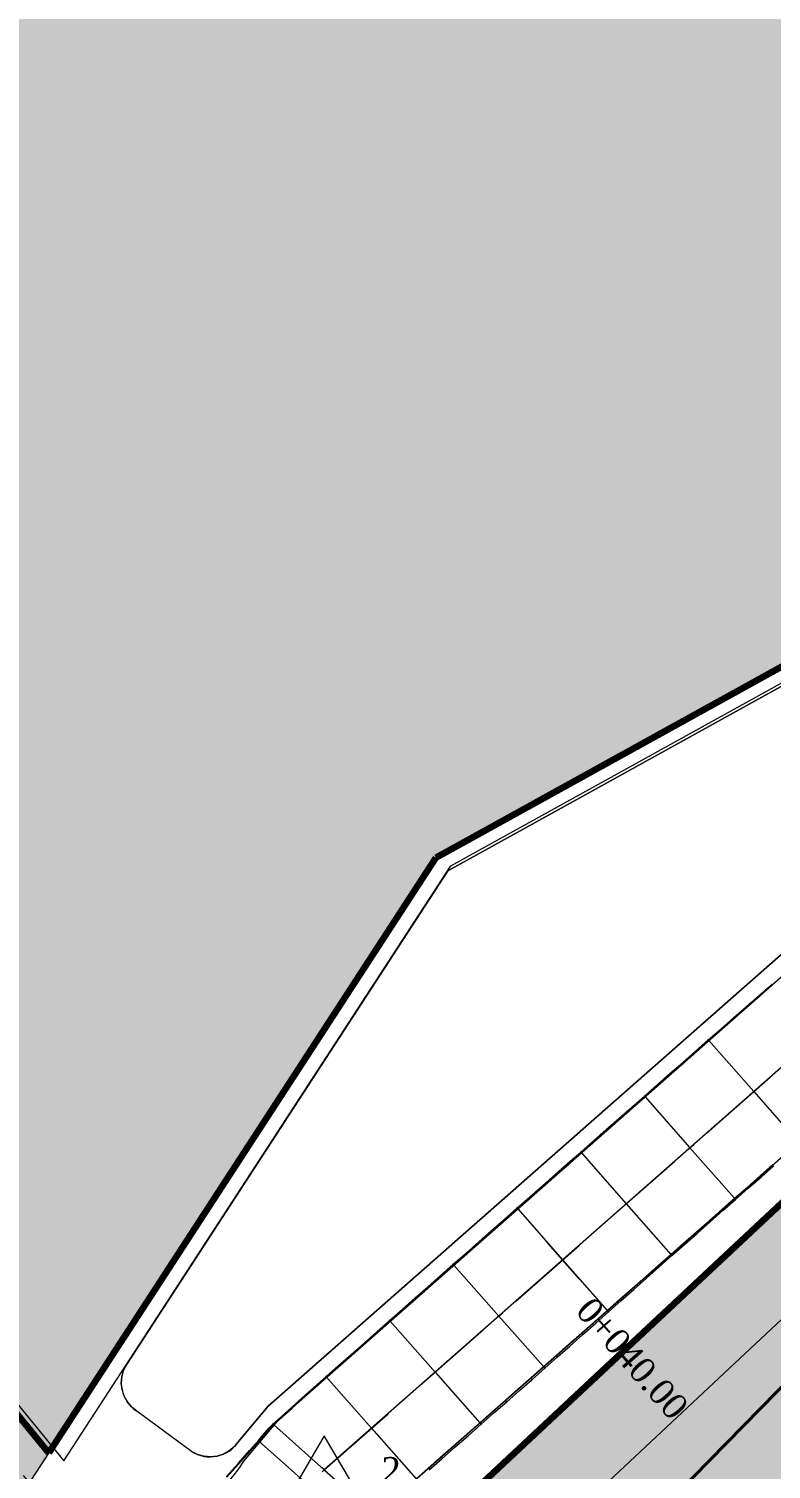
# Model space of a CAD drawing. Header units: metres. Extents: x 478603 to 489313, y 4282657 to 4289463.
# Drawn here: x 479793.9 to 479837.6, y 4286771.3 to 4286856.2 of the extents above; entities that cross this region are included whole.
import ezdxf

# ---------------------------------------------------------------- set-up
doc = ezdxf.new("R2010")
doc.units = ezdxf.units.M
for name, color, linetype, lineweight in [('ADAKENARI', 18, 'Continuous', 0), ('EKS_5', 5, 'Continuous', 0), ('EKSENLER', 3, 'Continuous', 0), ('HDA_5', 30, 'Continuous', 0), ('HDO_5', 30, 'Continuous', 0), ('KALDIRIM', 11, 'Continuous', 0), ('KYA_5', 1, 'Continuous', 20), ('KYO_5', 1, 'Continuous', 20), ('PARSEL_ALAN', 254, 'Continuous', 0), ('PARSEL_SERA_ALAN', 9, 'Continuous', 40), ('PL_ALİNMAN', 1, 'Continuous', 0), ('PL_ENKESIT', 1, 'Continuous', 0), ('PL_KM', 4, 'Continuous', 0), ('PL_KMYAZI', 30, 'Continuous', 0), ('PL_SEMBOL', 7, 'Continuous', 0), ('REFUJ', 63, 'Continuous', 0), ('REVIZE_ONERI_KAM_SNR', 9, 'Continuous', 0), ('SEV_KYA_HDA', 3, 'Continuous', 0), ('SEV_KYO_HDO', 3, 'Continuous', 0), ('SNR_PLANONAMAA', 233, 'Continuous', 0), ('SNR_YAPIYAK', 18, 'Continuous', 0), ('YKA_5', 33, 'Continuous', 0), ('YKO_5', 33, 'Continuous', 0)]:
    doc.layers.add(name, color=color, linetype=linetype, lineweight=lineweight)
doc.styles.get("Standard").update_dxf_attribs({"font": 'times.ttf'})

# ---------------------------------------------------------------- blocks, each defined once
blk = doc.blocks.new('3')
at = {"layer": 'PL_SEMBOL'}
for p, q in [((0, 2), (-1.75, -1)), ((1.75, -1), (0, 2)), ((0.125, 0.125), (-0.125, -0.125)), ((-0.125, 0.125), (0.125, -0.125)), ((-1.75, -1), (1.75, -1))]:
    blk.add_line(p, q, dxfattribs=at)

msp = doc.modelspace()

# ---------------------------------------------------------------- hatches: boundary and pattern name
at = {"layer": 'PARSEL_ALAN'}
msp.add_hatch(color=256, dxfattribs=at).paths.add_polyline_path([(480078.311, 4286699.837), (479971.142, 4286804.883), (479900.346, 4286874.278), (479861.071, 4286808.338), (479812.842, 4286763.208), (479817.488, 4286745.78), (479905.098, 4286638.581), (479912.78, 4286632.567), (479936.619, 4286621.258), (479964.909, 4286615.632), (479987.515, 4286620.31), (480010.844, 4286629.888), (480018.861, 4286635.461)])
at = {"layer": 'PARSEL_SERA_ALAN'}
msp.add_hatch(color=256, dxfattribs=at).paths.add_polyline_path([(480071.345, 4286699.663), (480010.865, 4286637.962), (480007.294, 4286641.462), (480000.574, 4286634.606), (479997.003, 4286638.106), (479990.283, 4286631.25), (479986.713, 4286634.75), (479979.993, 4286627.894), (479976.422, 4286631.394), (479969.702, 4286624.538), (479962.561, 4286631.538), (479955.841, 4286624.683), (479945.128, 4286635.183), (479938.408, 4286628.327), (479920.555, 4286645.827), (479913.835, 4286638.971), (479903.123, 4286649.471), (479909.843, 4286656.327), (479845.57, 4286719.327), (479852.29, 4286726.183), (479820.154, 4286757.683), (479880.634, 4286819.385), (479877.063, 4286822.885), (479890.503, 4286836.596), (479886.932, 4286840.096), (479900.372, 4286853.808), (479896.802, 4286857.308), (479903.522, 4286864.164)])
at = {"layer": 'REVIZE_ONERI_KAM_SNR'}
msp.add_hatch(color=256, dxfattribs=at).paths.add_polyline_path([(480391.367, 4287736.669), (479958.383, 4287021.549), (479846.658, 4286823.222), (479817.89, 4286807.315), (479678.542, 4286593.142), (479667.017, 4286563.363), (479171.867, 4285664.491), (479060.048, 4285423.503), (478955.18, 4285211.94), (478971.566, 4285181.441), (478973.577, 4285138.063), (478896.826, 4284994.408), (478884.265, 4284953.22), (478871.378, 4284822.15), (478829.635, 4284818.294), (478829.635, 4284859.395), (478806.788, 4284865.484), (478716.868, 4284674.346), (478705.555, 4284645.226), (478602.858, 4284697.153), (478665.092, 4284834.557), (478661.843, 4284859.589), (478721.272, 4284982.029), (478734.091, 4284989.859), (478857.784, 4285241.35), (478838.864, 4285277.85), (478831.672, 4285382.601), (478866.605, 4285387.386), (478882.649, 4285289.089), (479341.441, 4286225.895), (479492.419, 4286515.34), (479668.688, 4286852.714), (479834.72, 4287134.358), (480316.151, 4287820.508), (480353.749, 4287856.55), (480321.391, 4287969.422), (480358.639, 4287985.063), (480384.472, 4287906.347), (480463.863, 4288018.438), (480598.658, 4288207.438), (480775.091, 4288481.279), (480856.22, 4288581.77), (481195.87, 4289025.916), (481277.924, 4288967.093), (481191.325, 4288856.625), (480684.777, 4288177.967), (480420.914, 4287781.108), (480447.152, 4287667.529), (480456.56, 4287584.456), (480422.309, 4287581.553), (480417.605, 4287623.09), (480404.486, 4287679.879)])

# ---------------------------------------------------------------- linework, layer by layer
at = {"layer": 'ADAKENARI', "lineweight": 200}
for p, q in [((479795.085, 4286772.263), (479694.185, 4286895.966)), ((479846.658, 4286823.222), (479817.89, 4286807.315)), ((479812.842, 4286763.208), (479861.071, 4286808.338)), ((479817.89, 4286807.315), (479795.085, 4286772.263)), ((479817.89, 4286807.315), (479795.085, 4286772.263))]:
    msp.add_line(p, q, dxfattribs=at)
at = {"layer": 'EKS_5'}
for p in [(479836.609, 4286793.551, 940.647), (479832.857, 4286790.246, 940.803), (479829.105, 4286786.941, 940.96), (479825.353, 4286783.636, 941.117), (479821.601, 4286780.331, 941.273), (479817.849, 4286777.026, 941.43), (479814.097, 4286773.722, 941.587)]:
    msp.add_point(p, dxfattribs=at)
at = {"layer": 'EKSENLER'}
msp.add_line((479857.298, 4286811.773), (479811.319, 4286771.275), dxfattribs=at)
at = {"layer": 'HDA_5'}
msp.add_polyline3d([(479816.729, 4286770.734, 941.457), (479817.423, 4286771.341, 941.428), (479818.172, 4286772.001, 941.397), (479818.94, 4286772.678, 941.365), (479819.713, 4286773.36, 941.333), (479820.481, 4286774.038, 941.3), (479821.239, 4286774.706, 941.269), (479821.99, 4286775.367, 941.237), (479822.738, 4286776.026, 941.206), (479823.485, 4286776.684, 941.175), (479824.234, 4286777.343, 941.144), (479824.983, 4286778.003, 941.112), (479825.734, 4286778.664, 941.081), (479826.484, 4286779.325, 941.05), (479827.235, 4286779.986, 941.018), (479827.986, 4286780.647, 940.987), (479828.736, 4286781.308, 940.956), (479829.487, 4286781.969, 940.924), (479830.237, 4286782.63, 940.893), (479830.988, 4286783.291, 940.862), (479831.738, 4286783.952, 940.83), (479832.489, 4286784.613, 940.799), (479833.239, 4286785.274, 940.768), (479833.989, 4286785.935, 940.736), (479834.74, 4286786.596, 940.705), (479835.49, 4286787.257, 940.674), (479836.241, 4286787.917, 940.642), (479836.991, 4286788.578, 940.611), (479837.742, 4286789.239, 940.58)], dxfattribs=at)
for p in [(479835.49, 4286787.257, 940.674), (479831.738, 4286783.952, 940.83), (479827.986, 4286780.647, 940.987), (479824.234, 4286777.343, 941.144), (479820.481, 4286774.038, 941.3)]:
    msp.add_point(p, dxfattribs=at)
at = {"layer": 'HDO_5'}
msp.add_polyline3d([(479805.57, 4286770.843, 941.702), (479806.279, 4286771.639, 941.669), (479806.94, 4286772.381, 941.638), (479807.461, 4286772.971, 941.613), (479807.725, 4286773.28, 941.601), (479807.856, 4286773.441, 941.594), (479807.952, 4286773.561, 941.589), (479808.077, 4286773.7, 941.583), (479808.324, 4286773.941, 941.573), (479808.802, 4286774.376, 941.555), (479809.41, 4286774.92, 941.532), (479810.066, 4286775.505, 941.508), (479810.746, 4286776.109, 941.483), (479811.447, 4286776.731, 941.457), (479812.181, 4286777.379, 941.426), (479812.931, 4286778.04, 941.395), (479813.686, 4286778.705, 941.363), (479814.443, 4286779.371, 941.331), (479815.199, 4286780.036, 941.3), (479815.951, 4286780.698, 941.268), (479816.702, 4286781.359, 941.237), (479817.451, 4286782.02, 941.206), (479818.201, 4286782.68, 941.175), (479818.951, 4286783.34, 941.143), (479819.701, 4286784.001, 941.112), (479820.451, 4286784.662, 941.081), (479821.202, 4286785.323, 941.049), (479821.952, 4286785.984, 941.018), (479822.703, 4286786.645, 940.987), (479823.453, 4286787.306, 940.955), (479824.204, 4286787.967, 940.924), (479824.954, 4286788.628, 940.893), (479825.704, 4286789.289, 940.861), (479826.455, 4286789.95, 940.83), (479827.205, 4286790.611, 940.799), (479827.956, 4286791.272, 940.767), (479828.706, 4286791.933, 940.736), (479829.456, 4286792.594, 940.705), (479830.207, 4286793.255, 940.673), (479830.957, 4286793.916, 940.642), (479831.708, 4286794.577, 940.611), (479832.458, 4286795.238, 940.579), (479833.209, 4286795.899, 940.548), (479833.959, 4286796.56, 940.517), (479834.709, 4286797.221, 940.485), (479835.46, 4286797.882, 940.454), (479836.21, 4286798.543, 940.423), (479836.961, 4286799.204, 940.391), (479837.711, 4286799.865, 940.36)], dxfattribs=at)
for p in [(479833.959, 4286796.56, 940.517), (479830.207, 4286793.255, 940.673), (479826.455, 4286789.95, 940.83), (479822.703, 4286786.645, 940.987), (479818.951, 4286783.34, 941.143), (479815.199, 4286780.036, 941.3), (479811.447, 4286776.731, 941.457), (479808.324, 4286773.941, 941.573), (479807.461, 4286772.971, 941.613)]:
    msp.add_point(p, dxfattribs=at)
at = {"layer": 'KALDIRIM'}
for p, q in [((479808.675, 4286774.276), (479854.183, 4286814.36)), ((479860.413, 4286809.187), (479813.963, 4286768.273)), ((479806.586, 4286771.782), (479808.675, 4286774.276))]:
    msp.add_line(p, q, dxfattribs=at)
msp.add_arc((479799.785, 4286775.994), 8, 219.20271, 328.23338, dxfattribs=at)
at = {"layer": 'KYA_5'}
msp.add_polyline3d([(479817.491, 4286771.263, 942.459), (479818.241, 4286771.921, 942.444), (479819.01, 4286772.598, 942.429), (479819.785, 4286773.279, 942.414), (479820.554, 4286773.956, 942.399), (479821.312, 4286774.623, 942.367), (479822.063, 4286775.284, 942.336), (479822.811, 4286775.943, 942.304), (479823.558, 4286776.601, 942.273), (479824.306, 4286777.26, 942.241), (479825.055, 4286777.922, 942.19), (479825.804, 4286778.584, 942.139), (479826.553, 4286779.246, 942.088), (479827.303, 4286779.909, 942.037), (479828.052, 4286780.572, 941.986), (479828.8, 4286781.236, 941.92), (479829.548, 4286781.899, 941.855), (479830.296, 4286782.563, 941.789), (479831.045, 4286783.227, 941.723), (479831.793, 4286783.89, 941.657), (479832.541, 4286784.553, 941.608), (479833.29, 4286785.215, 941.559), (479834.04, 4286785.878, 941.51), (479834.789, 4286786.54, 941.461), (479835.539, 4286787.201, 941.412), (479836.291, 4286787.861, 941.408), (479837.043, 4286788.52, 941.403), (479837.796, 4286789.178, 941.399)], dxfattribs=at)
for p in [(479835.539, 4286787.201, 941.412), (479831.793, 4286783.89, 941.657), (479828.052, 4286780.572, 941.986), (479824.306, 4286777.26, 942.241), (479820.554, 4286773.956, 942.399)]:
    msp.add_point(p, dxfattribs=at)
at = {"layer": 'KYO_5'}
msp.add_polyline3d([(479805.548, 4286770.863, 941.995), (479806.256, 4286771.66, 941.98), (479806.915, 4286772.403, 941.967), (479807.435, 4286772.994, 941.956), (479807.699, 4286773.304, 941.951), (479807.829, 4286773.465, 941.948), (479807.925, 4286773.585, 941.946), (479808.049, 4286773.724, 941.943), (479808.296, 4286773.965, 941.939), (479808.775, 4286774.401, 941.928), (479809.382, 4286774.946, 941.915), (479810.039, 4286775.533, 941.901), (479810.719, 4286776.139, 941.887), (479811.419, 4286776.762, 941.872), (479812.153, 4286777.411, 941.852), (479812.902, 4286778.073, 941.831), (479813.657, 4286778.738, 941.81), (479814.413, 4286779.405, 941.79), (479815.168, 4286780.071, 941.769), (479815.919, 4286780.734, 941.749), (479816.669, 4286781.396, 941.729), (479817.418, 4286782.058, 941.709), (479818.167, 4286782.719, 941.689), (479818.916, 4286783.38, 941.669), (479819.666, 4286784.041, 941.641), (479820.416, 4286784.702, 941.612), (479821.166, 4286785.363, 941.583), (479821.917, 4286786.024, 941.555), (479822.667, 4286786.686, 941.526), (479823.417, 4286787.347, 941.499), (479824.167, 4286788.009, 941.472), (479824.917, 4286788.67, 941.446), (479825.667, 4286789.332, 941.419), (479826.418, 4286789.992, 941.392), (479827.169, 4286790.652, 941.336), (479827.921, 4286791.311, 941.281), (479828.674, 4286791.97, 941.225), (479829.426, 4286792.629, 941.169), (479830.178, 4286793.288, 941.114), (479830.929, 4286793.948, 941.079), (479831.679, 4286794.609, 941.044), (479832.429, 4286795.27, 941.009), (479833.18, 4286795.931, 940.974), (479833.931, 4286796.592, 940.939), (479834.683, 4286797.251, 940.872), (479835.436, 4286797.909, 940.806), (479836.189, 4286798.567, 940.74), (479836.942, 4286799.225, 940.673), (479837.695, 4286799.883, 940.607)], dxfattribs=at)
for p in [(479833.931, 4286796.592, 940.939), (479830.178, 4286793.288, 941.114), (479826.418, 4286789.992, 941.392), (479822.667, 4286786.686, 941.526), (479818.916, 4286783.38, 941.669), (479815.168, 4286780.071, 941.769), (479811.419, 4286776.762, 941.872), (479808.296, 4286773.965, 941.939), (479807.435, 4286772.994, 941.956)]:
    msp.add_point(p, dxfattribs=at)
at = {"layer": 'PARSEL_ALAN'}
for points in [[(480078.311, 4286699.837, 949.453), (479971.142, 4286804.883, 942.48), (479900.346, 4286874.278, 938.919), (479861.071, 4286808.338, 940.332), (479812.842, 4286763.208, 942.702), (479817.488, 4286745.78, 943.927), (479905.098, 4286638.581, 951.84), (479912.78, 4286632.567, 952.22), (479936.619, 4286621.258, 953.175), (479964.909, 4286615.632, 953.915), (479987.515, 4286620.31, 953.963), (480010.844, 4286629.888, 953.782), (480018.861, 4286635.461, 953.558), (480078.311, 4286699.837, 949.453)], [(480078.311, 4286699.837, 0), (479971.142, 4286804.883, 0), (479900.346, 4286874.278, 0), (479861.071, 4286808.338, 0), (479812.842, 4286763.208, 0), (479817.488, 4286745.78, 0), (479905.098, 4286638.581, 0), (479912.78, 4286632.567, 0), (479936.619, 4286621.258, 0), (479964.909, 4286615.632, 0), (479987.515, 4286620.31, 0), (480010.844, 4286629.888, 0), (480018.861, 4286635.461, 0), (480078.311, 4286699.837, 0)]]:
    msp.add_polyline3d(points, close=True, dxfattribs=at)
at = {"layer": 'PARSEL_SERA_ALAN'}
msp.add_polyline3d([(479962.561, 4286631.538, 0), (479955.841, 4286624.683, 0), (479945.128, 4286635.183, 0), (479938.408, 4286628.327, 0), (479920.555, 4286645.827, 0), (479913.835, 4286638.971, 0), (479903.123, 4286649.471, 0), (479909.843, 4286656.327, 0), (479845.57, 4286719.327, 0), (479852.29, 4286726.183, 0), (479820.154, 4286757.683, 0), (479880.634, 4286819.385, 0), (479877.063, 4286822.885, 0), (479890.503, 4286836.596, 0), (479886.932, 4286840.096, 0), (479900.372, 4286853.808, 0), (479896.802, 4286857.308, 0), (479903.522, 4286864.164, 0), (480071.345, 4286699.663, 0)], dxfattribs=at)
msp.add_polyline3d([(479962.561, 4286631.538, 0), (479955.841, 4286624.683, 0), (479945.128, 4286635.183, 0), (479938.408, 4286628.327, 0), (479920.555, 4286645.827, 0), (479913.835, 4286638.971, 0), (479903.123, 4286649.471, 0), (479909.843, 4286656.327, 0), (479845.57, 4286719.327, 0), (479852.29, 4286726.183, 0), (479820.154, 4286757.683, 0), (479880.634, 4286819.385, 0), (479877.063, 4286822.885, 0), (479890.503, 4286836.596, 0), (479886.932, 4286840.096, 0), (479900.372, 4286853.808, 0), (479896.802, 4286857.308, 0), (479903.522, 4286864.164, 0), (480071.345, 4286699.663, 0)], dxfattribs=at)
at = {"layer": 'PL_ALİNMAN'}
for p, q in [((479833.831, 4286791.104), (479837.583, 4286794.409)), ((479832.706, 4286790.112), (479833.081, 4286790.443)), ((479828.203, 4286786.146), (479831.955, 4286789.451)), ((479827.078, 4286785.155), (479827.453, 4286785.485)), ((479822.575, 4286781.189), (479826.327, 4286784.494)), ((479821.45, 4286780.198), (479821.825, 4286780.528)), ((479816.947, 4286776.232), (479820.699, 4286779.537)), ((479815.821, 4286775.24), (479816.197, 4286775.571)), ((479811.319, 4286771.275), (479815.071, 4286774.579))]:
    msp.add_line(p, q, dxfattribs=at)
at = {"layer": 'PL_ENKESIT'}
for points in [[(479833.931, 4286796.592, 940.939), (479833.959, 4286796.56, 940.517), (479833.966, 4286796.552, 940.567), (479836.609, 4286793.551, 940.647), (479839.236, 4286790.569, 940.567), (479839.243, 4286790.561, 940.517), (479839.3, 4286790.496, 941.39)], [(479830.178, 4286793.288, 941.114), (479830.207, 4286793.255, 940.673), (479830.213, 4286793.248, 940.723), (479832.857, 4286790.246, 940.803), (479835.484, 4286787.264, 940.724), (479835.49, 4286787.257, 940.674), (479835.539, 4286787.201, 941.412)], [(479826.418, 4286789.992, 941.392), (479826.455, 4286789.95, 940.83), (479826.461, 4286789.943, 940.88), (479829.105, 4286786.941, 940.96), (479831.732, 4286783.959, 940.88), (479831.738, 4286783.952, 940.83), (479831.793, 4286783.89, 941.657)], [(479822.667, 4286786.686, 941.526), (479822.703, 4286786.645, 940.987), (479822.709, 4286786.638, 941.037), (479825.353, 4286783.636, 941.117), (479827.979, 4286780.655, 941.037), (479827.986, 4286780.647, 940.987), (479828.052, 4286780.572, 941.986)], [(479818.916, 4286783.38, 941.669), (479818.951, 4286783.34, 941.143), (479818.957, 4286783.333, 941.193), (479821.601, 4286780.331, 941.273), (479824.227, 4286777.35, 941.194), (479824.234, 4286777.343, 941.144), (479824.306, 4286777.26, 942.241)], [(479815.168, 4286780.071, 941.769), (479815.199, 4286780.036, 941.3), (479815.205, 4286780.028, 941.35), (479817.849, 4286777.026, 941.43), (479820.475, 4286774.046, 941.35), (479820.481, 4286774.038, 941.3), (479820.554, 4286773.956, 942.399)], [(479811.419, 4286776.762, 941.872), (479811.447, 4286776.731, 941.457), (479811.453, 4286776.723, 941.507), (479814.097, 4286773.722, 941.587), (479816.722, 4286770.741, 941.507), (479816.729, 4286770.734, 941.457), (479816.796, 4286770.657, 942.472)], [(479808.296, 4286773.965, 941.939), (479808.324, 4286773.941, 941.573), (479808.331, 4286773.934, 941.623), (479811.319, 4286771.275, 941.703), (479814.286, 4286768.634, 941.623), (479814.293, 4286768.628, 941.573), (479814.361, 4286768.567, 942.483)], [(479807.435, 4286772.994, 941.956), (479807.461, 4286772.971, 941.613), (479807.468, 4286772.964, 941.663), (479810.456, 4286770.305, 941.743), (479813.423, 4286767.665, 941.664), (479813.43, 4286767.658, 941.614), (479813.496, 4286767.599, 942.499)]]:
    msp.add_polyline3d(points, dxfattribs=at)
at = {"layer": 'PL_KM'}
msp.add_line((479826.345, 4286782.511), (479824.362, 4286784.762), dxfattribs=at)
at = {"layer": 'REFUJ'}
for p, q in [((479847.378, 4286822.478), (479818.593, 4286806.561)), ((479808.014, 4286775.027), (479853.404, 4286815.007)), ((479818.593, 4286806.561), (479799.685, 4286777.5)), ((479803.497, 4286772.358), (479800.271, 4286774.733)), ((479806.265, 4286772.944), (479808.014, 4286775.027))]:
    msp.add_line(p, q, dxfattribs=at)
msp.add_polyline3d([(480357.769, 4287661.816, 0), (479853.404, 4286815.007, 0), (479808.014, 4286775.027, 0), (479806.265, 4286772.944, 0), (479806.02, 4286772.638, 0), (479805.72, 4286772.385, 0), (479805.376, 4286772.196, 0), (479805.002, 4286772.078, 0), (479804.613, 4286772.035, 0), (479804.222, 4286772.068, 0), (479803.845, 4286772.177, 0), (479803.497, 4286772.358, 0), (479800.271, 4286774.733, 0), (479799.964, 4286774.978, 0), (479799.712, 4286775.278, 0), (479799.523, 4286775.621, 0), (479799.405, 4286775.995, 0), (479799.361, 4286776.385, 0), (479799.395, 4286776.776, 0), (479799.504, 4286777.152, 0), (479799.685, 4286777.5, 0), (479818.593, 4286806.561, 0), (479847.378, 4286822.478, 0)], dxfattribs=at)
for centre, start, end in [((479801.361, 4286776.409), 146.95064, 236.95064), ((479804.588, 4286774.034), 236.95064, 326.95064)]:
    msp.add_arc(centre, 2, start, end, dxfattribs=at)
at = {"layer": 'REVIZE_ONERI_KAM_SNR'}
for points in [[(480684.777, 4288177.967, 0), (480420.914, 4287781.108, 0), (480447.152, 4287667.529, 0), (480456.56, 4287584.456, 0), (480422.309, 4287581.553, 0), (480417.605, 4287623.09, 0), (480404.486, 4287679.879, 0), (480391.367, 4287736.669, 0), (479958.383, 4287021.549, 0), (479846.658, 4286823.222, 0), (479817.89, 4286807.315, 0), (479678.542, 4286593.142, 0), (479667.017, 4286563.363, 0), (479667.017, 4286563.363, 0), (479171.867, 4285664.491, 0)], [(480684.777, 4288177.967, 0), (480420.914, 4287781.108, 0), (480447.152, 4287667.529, 0), (480456.56, 4287584.456, 0), (480422.309, 4287581.553, 0), (480417.605, 4287623.09, 0), (480404.486, 4287679.879, 0), (480391.367, 4287736.669, 0), (480391.367, 4287736.669, 0), (479958.383, 4287021.549, 0), (479846.658, 4286823.222, 0), (479817.89, 4286807.315, 0), (479678.542, 4286593.142, 0), (479667.017, 4286563.363, 0), (479171.867, 4285664.491, 0)], [(480684.777, 4288177.967, 0), (480420.914, 4287781.108, 0), (480447.152, 4287667.529, 0), (480456.56, 4287584.456, 0), (480422.309, 4287581.553, 0), (480417.605, 4287623.09, 0), (480404.486, 4287679.879, 0), (480391.367, 4287736.669, 0), (480391.367, 4287736.669, 0), (479958.383, 4287021.549, 0), (479846.658, 4286823.222, 0), (479817.89, 4286807.315, 0), (479678.542, 4286593.142, 0), (479667.017, 4286563.363, 0), (479171.867, 4285664.491, 0)]]:
    msp.add_polyline3d(points, dxfattribs=at)
at = {"layer": 'SEV_KYA_HDA'}
for p, q in [((479837.043, 4286788.52, 941.403), (479836.991, 4286788.578, 940.611)), ((479835.539, 4286787.201, 941.412), (479835.515, 4286787.229, 941.043)), ((479834.04, 4286785.878, 941.51), (479833.99, 4286785.935, 940.736)), ((479832.542, 4286784.553, 941.608), (479832.515, 4286784.583, 941.204)), ((479831.044, 4286783.227, 941.723), (479830.988, 4286783.291, 940.862)), ((479829.548, 4286781.899, 941.855), (479829.518, 4286781.934, 941.39)), ((479828.052, 4286780.572, 941.986), (479827.986, 4286780.647, 940.987)), ((479826.554, 4286779.247, 942.088), (479826.52, 4286779.286, 941.569)), ((479825.056, 4286777.922, 942.19), (479824.984, 4286778.004, 941.112)), ((479823.556, 4286776.599, 942.273), (479823.52, 4286776.641, 941.724)), ((479822.055, 4286775.277, 942.336), (479821.982, 4286775.36, 941.238)), ((479820.554, 4286773.956, 942.399), (479820.518, 4286773.997, 941.85)), ((479819.052, 4286772.635, 942.428), (479818.981, 4286772.715, 941.363)), ((479817.55, 4286771.315, 942.458), (479817.515, 4286771.354, 941.942))]:
    msp.add_line(p, q, dxfattribs=at)
at = {"layer": 'SEV_KYO_HDO'}
for p, q in [((479836.189, 4286798.567, 940.74), (479836.2, 4286798.555, 940.581)), ((479834.683, 4286797.251, 940.872), (479834.709, 4286797.221, 940.485)), ((479833.18, 4286795.931, 940.974), (479833.194, 4286795.915, 940.761)), ((479831.679, 4286794.609, 941.044), (479831.708, 4286794.577, 940.611)), ((479830.178, 4286793.288, 941.114), (479830.192, 4286793.272, 940.893)), ((479828.674, 4286791.97, 941.225), (479828.706, 4286791.933, 940.736)), ((479827.169, 4286790.652, 941.336), (479827.187, 4286790.632, 941.068)), ((479825.667, 4286789.332, 941.419), (479825.704, 4286789.289, 940.861)), ((479824.167, 4286788.009, 941.472), (479824.185, 4286787.988, 941.198)), ((479822.667, 4286786.686, 941.526), (479822.703, 4286786.645, 940.987)), ((479821.167, 4286785.363, 941.583), (479821.184, 4286785.343, 941.316)), ((479819.666, 4286784.041, 941.641), (479819.701, 4286784.001, 941.112)), ((479818.166, 4286782.718, 941.689), (479818.183, 4286782.699, 941.432)), ((479816.667, 4286781.394, 941.729), (479816.7, 4286781.357, 941.237)), ((479815.168, 4286780.071, 941.769), (479815.183, 4286780.053, 941.534)), ((479813.668, 4286778.748, 941.81), (479813.697, 4286778.714, 941.363)), ((479812.168, 4286777.424, 941.851), (479812.182, 4286777.408, 941.638)), ((479810.672, 4286776.097, 941.888), (479810.699, 4286776.067, 941.484)), ((479809.18, 4286774.765, 941.92), (479809.193, 4286774.751, 941.73)), ((479807.435, 4286772.994, 941.956), (479807.461, 4286772.971, 941.613)), ((479806.11, 4286771.496, 941.983), (479806.122, 4286771.485, 941.83))]:
    msp.add_line(p, q, dxfattribs=at)
at = {"layer": 'SNR_PLANONAMAA'}
for p, q in [((479695.072, 4286895.503, 942.48), (479795.971, 4286771.8, 942.48)), ((479818.777, 4286806.852, 942.48), (479847.544, 4286822.759, 942.48)), ((479795.971, 4286771.8, 942.48), (479818.777, 4286806.852, 942.48))]:
    msp.add_line(p, q, dxfattribs=at)
at = {"layer": 'SNR_YAPIYAK'}
msp.add_line((479865.005, 4286805.171, 942.702), (479818.444, 4286761.603, 942.702), dxfattribs=at)
at = {"layer": 'YKA_5'}
msp.add_polyline3d([(479816.722, 4286770.741, 941.507), (479817.416, 4286771.349, 941.478), (479818.165, 4286772.008, 941.447), (479818.933, 4286772.686, 941.415), (479819.706, 4286773.368, 941.383), (479820.475, 4286774.046, 941.35), (479821.232, 4286774.713, 941.319), (479821.983, 4286775.374, 941.287), (479822.731, 4286776.033, 941.256), (479823.479, 4286776.691, 941.225), (479824.227, 4286777.35, 941.194), (479824.976, 4286778.01, 941.162), (479825.727, 4286778.671, 941.131), (479826.478, 4286779.332, 941.1), (479827.228, 4286779.994, 941.068), (479827.979, 4286780.655, 941.037), (479828.73, 4286781.316, 941.006), (479829.48, 4286781.977, 940.974), (479830.231, 4286782.638, 940.943), (479830.981, 4286783.299, 940.912), (479831.732, 4286783.959, 940.88), (479832.482, 4286784.62, 940.849), (479833.232, 4286785.281, 940.818), (479833.983, 4286785.942, 940.786), (479834.733, 4286786.603, 940.755), (479835.484, 4286787.264, 940.724), (479836.234, 4286787.925, 940.692), (479836.985, 4286788.586, 940.661), (479837.735, 4286789.247, 940.63)], dxfattribs=at)
for p in [(479835.484, 4286787.264, 940.724), (479831.732, 4286783.959, 940.88), (479827.979, 4286780.655, 941.037), (479824.227, 4286777.35, 941.194), (479820.475, 4286774.046, 941.35)]:
    msp.add_point(p, dxfattribs=at)
at = {"layer": 'YKO_5'}
msp.add_polyline3d([(479805.577, 4286770.837, 941.752), (479806.287, 4286771.632, 941.719), (479806.947, 4286772.374, 941.688), (479807.468, 4286772.964, 941.663), (479807.733, 4286773.274, 941.651), (479807.863, 4286773.435, 941.644), (479807.959, 4286773.554, 941.639), (479808.084, 4286773.693, 941.633), (479808.331, 4286773.934, 941.623), (479808.81, 4286774.369, 941.605), (479809.417, 4286774.913, 941.582), (479810.073, 4286775.498, 941.558), (479810.753, 4286776.102, 941.533), (479811.453, 4286776.723, 941.507), (479812.188, 4286777.372, 941.476), (479812.938, 4286778.032, 941.445), (479813.693, 4286778.697, 941.413), (479814.45, 4286779.363, 941.381), (479815.205, 4286780.028, 941.35), (479815.958, 4286780.691, 941.318), (479816.708, 4286781.352, 941.287), (479817.458, 4286782.012, 941.256), (479818.208, 4286782.672, 941.225), (479818.957, 4286783.333, 941.193), (479819.707, 4286783.994, 941.162), (479820.458, 4286784.655, 941.131), (479821.208, 4286785.316, 941.099), (479821.959, 4286785.977, 941.068), (479822.709, 4286786.638, 941.037), (479823.46, 4286787.299, 941.005), (479824.21, 4286787.96, 940.974), (479824.961, 4286788.621, 940.943), (479825.711, 4286789.282, 940.911), (479826.461, 4286789.943, 940.88), (479827.212, 4286790.604, 940.849), (479827.962, 4286791.265, 940.817), (479828.713, 4286791.926, 940.786), (479829.463, 4286792.587, 940.755), (479830.213, 4286793.248, 940.723), (479830.964, 4286793.908, 940.692), (479831.714, 4286794.569, 940.661), (479832.465, 4286795.23, 940.629), (479833.215, 4286795.891, 940.598), (479833.966, 4286796.552, 940.567), (479834.716, 4286797.213, 940.535), (479835.466, 4286797.874, 940.504), (479836.217, 4286798.535, 940.473), (479836.967, 4286799.196, 940.441), (479837.718, 4286799.857, 940.41)], dxfattribs=at)
for p in [(479833.966, 4286796.552, 940.567), (479830.213, 4286793.248, 940.723), (479826.461, 4286789.943, 940.88), (479822.709, 4286786.638, 941.037), (479818.957, 4286783.333, 941.193), (479815.205, 4286780.028, 941.35), (479811.453, 4286776.723, 941.507), (479808.331, 4286773.934, 941.623), (479807.468, 4286772.964, 941.663)]:
    msp.add_point(p, dxfattribs=at)

# ---------------------------------------------------------------- block references
at = {"layer": 'PL_SEMBOL'}
msp.add_blockref('3', (479811.319, 4286771.275), dxfattribs=at)

# ---------------------------------------------------------------- texts
at = {"layer": 'PL_KMYAZI'}
msp.add_text('0+040.00', height=1.5, rotation=311.37412, dxfattribs=at).set_placement((479826.045, 4286780.581))
at = {"layer": 'PL_SEMBOL'}
msp.add_text('2', height=1.5, dxfattribs=at).set_placement((479814.694, 4286770.525))

doc.saveas('drawing.dxf')
